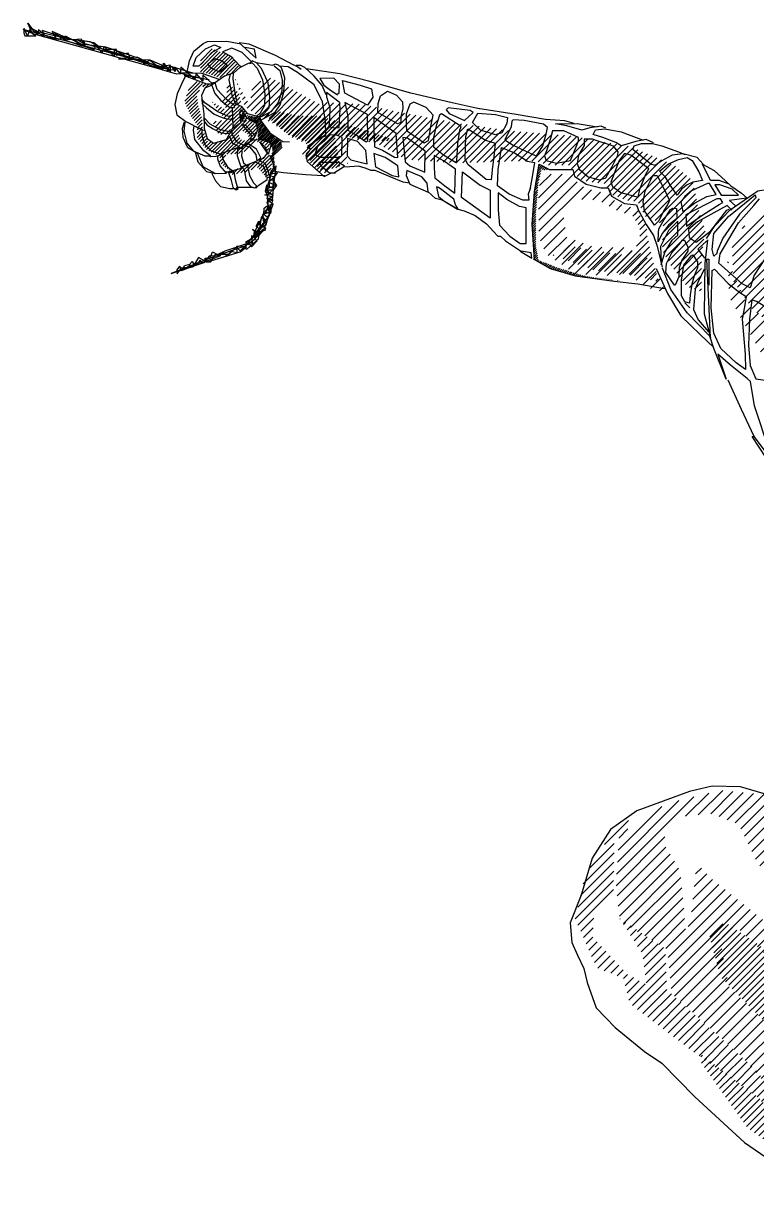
# Model space of a CAD drawing. Header units: inches. Extents: x -18 to 87, y 6 to 85.
# Drawn here: x -18.3 to 18.3, y 24.3 to 82.3 of the extents above; entities that cross this region are included whole.
import ezdxf

# ---------------------------------------------------------------- set-up
doc = ezdxf.new("R2010")
doc.units = ezdxf.units.IN
doc.header["$MEASUREMENT"] = 0

msp = doc.modelspace()

# ---------------------------------------------------------------- hatches: boundary and pattern name
h = msp.add_hatch()
h.set_pattern_fill('ANSI31', color=256, scale=1.016, style=0)
h.set_pattern_definition([(45, (-7.64072, -33.41025), (-0.08980256, 0.08980256), [])])
h.paths.add_polyline_path([(-7.863, 80.685), (-8.861, 81.056), (-9.441, 80.546), (-9.441, 79.897), (-9.093, 79.827), (-8.397, 79.595), (-8.141, 79.781), (-7.7, 79.92), (-7.491, 80.129)])
h = msp.add_hatch()
h.set_pattern_fill('ANSI31', color=256, scale=1.905, style=0)
h.set_pattern_definition([(45, (-12.91594, -18.97288), (-0.1683798, 0.1683798), [])])
h.paths.add_polyline_path([(15.098, 74.48), (14.17, 75.261), (11.971, 76.188), (8.943, 76.725), (5.963, 76.969), (3.326, 77.359), (0.492, 77.896), (-1.364, 78.287), (-3.122, 78.384), (-3.464, 78.287), (-4.05, 78.58), (-5.076, 79.165), (-5.955, 79.604), (-6.835, 79.312), (-6.981, 78.238), (-7.714, 79.556), (-7.225, 78.189), (-6.493, 77.652), (-5.858, 77.359), (-4.93, 76.676), (-4.099, 76.286), (-4.392, 75.846), (-3.269, 74.87), (-2.096, 75.358), (-2.194, 76.091), (-1.901, 76.579), (-0.631, 76.335), (0.786, 75.554), (3.277, 75.358), (6.256, 75.456), (7.282, 75.456), (7.868, 75.261), (9.041, 75.261), (9.09, 74.87), (9.627, 74.48), (10.604, 74.334), (10.701, 74.334), (10.995, 73.797), (11.971, 73.455), (12.362, 73.455), (12.704, 72.723), (13.29, 72.479), (13.632, 72.284), (13.583, 71.015), (13.925, 70.38), (14.805, 69.209), (15.537, 68.965), (15.538, 70.491), (15.673, 71.758), (15.733, 71.991), (15.391, 73.065)])
h = msp.add_hatch()
h.set_pattern_fill('ANSI31', color=256, scale=1.016, style=0)
h.set_pattern_definition([(45, (-18.68433, -29.87743), (-0.08980256, 0.08980256), [])])
h.paths.add_polyline_path([(-9.628, 78.825), (-9.337, 79.189), (-9.173, 79.098), (-8.918, 79.262), (-9.318, 79.316), (-9.664, 79.462), (-10.047, 78.989), (-10.229, 78.407), (-9.901, 77.679), (-9.446, 77.042), (-9.337, 77.024), (-9.355, 77.534), (-9.555, 78.243)])
h = msp.add_hatch()
h.set_pattern_fill('ANSI31', color=256, scale=1.27, style=0)
h.set_pattern_definition([(45, (-8.54583, -34.2566), (-0.1122532, 0.1122532), [])])
h.paths.add_polyline_path([(-7.515, 78.842), (-7.77, 79.097), (-8.118, 79.329), (-8.118, 78.703), (-8.373, 78.563), (-8.141, 78.007), (-8.884, 78.424), (-8.188, 77.497), (-8.837, 77.427), (-8.536, 76.778), (-8.141, 76.778), (-7.863, 77.126), (-7.886, 78.192), (-7.723, 78.308), (-7.399, 78.285)])
h = msp.add_hatch()
h.set_pattern_fill('ANSI31', color=256, scale=1.016, style=0)
h.set_pattern_definition([(45, (-16.20748, -31.25851), (-0.08980256, 0.08980256), [])])
h.paths.add_polyline_path([(-6.641, 76.448), (-6.213, 76.259), (-6.087, 75.895), (-5.949, 76.322), (-6.137, 76.574), (-6.754, 76.574), (-6.578, 77.165), (-6.842, 77.403), (-7.031, 77.517), (-7.446, 77.416), (-7.446, 77.881), (-7.383, 77.944), (-7.031, 77.693), (-7.421, 78.22), (-7.559, 78.258), (-7.773, 78.132), (-7.811, 77.944), (-7.786, 77.077), (-7.987, 76.825), (-8.088, 76.549), (-8.78, 76.36), (-9.094, 76.448), (-9.245, 76.838), (-9.585, 77.127), (-9.61, 76.649), (-9.157, 76.046), (-8.629, 75.769), (-8.465, 75.757), (-8.49, 75.392), (-7.924, 74.927), (-8.327, 75.455), (-8.138, 75.794), (-7.383, 75.845), (-6.842, 76.234)])
h.paths.add_polyline_path([(-7.509, 76.674), (-7.534, 76.901), (-7.408, 77.001), (-7.094, 76.813), (-7.031, 76.637), (-7.131, 76.498), (-7.358, 76.486)], flags=16)
h = msp.add_hatch()
h.set_pattern_fill('ANSI31', color=256, scale=1.27, style=0)
h.set_pattern_definition([(45, (-16.71019, -39.98469), (-0.1122532, 0.1122532), [])])
h.paths.add_polyline_path([(-2.243, 77.329), (-3.499, 77.708), (-4.589, 77.708), (-5.561, 77.945), (-6.201, 77.732), (-5.016, 76.761), (-4.068, 76.406), (-4.21, 75.624), (-3.499, 74.89), (-2.48, 75.221), (-2.741, 76.761), (-0.584, 76.453), (0.293, 76.5)])
h = msp.add_hatch()
h.set_pattern_fill('ANSI31', color=256, scale=0.508, style=0)
h.set_pattern_definition([(45, (-7.40494, -34.54521), (-0.04490128, 0.04490128), [])])
h.paths.add_polyline_path([(-5.408, 76.422), (-5.913, 76.764), (-6.32, 77.334), (-6.451, 77.627), (-7.07, 77.725), (-7.037, 77.48), (-6.646, 77.334), (-6.548, 77.057), (-6.581, 76.764), (-6.565, 76.552), (-6.239, 76.439), (-5.946, 76.357), (-5.831, 75.983), (-5.962, 75.576), (-5.815, 75.331), (-5.864, 74.859), (-5.75, 75.331), (-5.766, 75.722), (-5.538, 75.934), (-5.359, 76.129)])
h = msp.add_hatch()
h.set_pattern_fill('ANSI31', color=256, scale=1.016, style=0)
h.set_pattern_definition([(45, (-13.60513, -34.95223), (-0.08980256, 0.08980256), [])])
h.paths.add_polyline_path([(-6.005, 75.824), (-6.435, 75.537), (-7.217, 75.235), (-7.935, 74.932), (-7.855, 74.788), (-7.137, 74.916), (-6.611, 75.155), (-6.116, 74.613), (-5.861, 75.251)])
h = msp.add_hatch()
h.set_pattern_fill('ANSI31', color=256, scale=0.635, style=0)
h.set_pattern_definition([(45, (-11.48137, -29.802444), (-0.0561266, 0.0561266), [])])
h.paths.add_polyline_path([(7.403, 74.35), (7.563, 75.04), (8.024, 75.023), (7.457, 75.306), (7.208, 74.066), (7.084, 72.295), (7.208, 70.541), (7.989, 70.098), (9.212, 69.744), (11.516, 69.478), (9.726, 69.726), (8.325, 70.152), (7.403, 70.524), (7.279, 71.285), (7.279, 72.844)])
h = msp.add_hatch()
h.set_pattern_fill('ANSI31', color=256, scale=3.175, style=0)
h.set_pattern_definition([(45, (-10.31466, -29.9759), (-0.280633, 0.280633), [])])
h.paths.add_polyline_path([(9.417, 74.267), (9.165, 74.806), (8.05, 74.806), (7.691, 75.058), (7.403, 74.016), (7.439, 71.68), (7.798, 70.818), (9.237, 69.848), (10.639, 69.74), (11.898, 69.848), (12.437, 69.381), (12.941, 69.129), (13.768, 68.914), (13.372, 69.812), (12.761, 70.746), (11.718, 71.141), (10.172, 71.177), (8.805, 71.68), (8.626, 72.938), (9.489, 73.549), (10.388, 73.513), (11.502, 72.902), (12.581, 72.686), (12.402, 73.046), (11.431, 73.333), (11.071, 73.585), (11.035, 73.908), (10.388, 73.908)])
h = msp.add_hatch()
h.set_pattern_fill('ANSI31', color=256, scale=2.54, style=0)
h.set_pattern_definition([(45, (-13.60513, -34.95223), (-0.2245064, 0.2245064), [])])
h.paths.add_polyline_path([(21.036, 70.075), (20.489, 70.986), (19.833, 73.244), (19.286, 74.191), (19.067, 73.317), (18.338, 72.843), (17.573, 72.115), (17.063, 71.168), (17.135, 69.456), (18.12, 68.036), (19.505, 66.907), (20.27, 65.413), (21.182, 65.559), (21.984, 66.178), (23.223, 65.523), (23.588, 65.523), (22.931, 67.016)])
h = msp.add_hatch()
h.set_pattern_fill('ANSI31', color=256, scale=1.905, style=0)
h.set_pattern_definition([(45, (-10.71925, -30.94992), (-0.1683798, 0.1683798), [])])
h.paths.add_polyline_path([(12.835, 71.689), (12.801, 72.314), (12.401, 72.834), (11.985, 72.938), (12.471, 72.14), (12.471, 71.481), (12.193, 71.03), (11.655, 70.788), (10.267, 70.983), (8.934, 71.249), (8.135, 70.761), (10.222, 70.007), (11.91, 69.829), (13.42, 69.43), (13.148, 70.371)])
h = msp.add_hatch()
h.set_pattern_fill('ANSI31', color=256, scale=3.81, style=0)
h.set_pattern_definition([(45, (-6.4617, -33.0699), (-0.3367596, 0.3367596), [])])
h.paths.add_polyline_path([(21.634, 66.608), (20.221, 65.667), (19.476, 67.04), (17.788, 68.334), (16.846, 70.53), (16.924, 68.647), (18.848, 65.314), (20.3, 61.902), (20.104, 64.138), (20.928, 65.393), (22.341, 65.589), (23.597, 64.922)])
h = msp.add_hatch()
h.set_pattern_fill('ANSI31', color=256, scale=3.175, style=0)
h.set_pattern_definition([(45, (-13.60513, -34.95223), (-0.280633, 0.280633), [])])
h.paths.add_polyline_path([(16.463, 36.682), (17.335, 37.215), (21.842, 33.003), (26.445, 33.148), (29.498, 31.841), (30.128, 33.196), (29.547, 32.954), (29.353, 33.438), (28.674, 33.245), (26.978, 33.438), (23.732, 35.278), (22.714, 34.891), (22.472, 34.261), (21.357, 35.327), (18.159, 37.989), (15.978, 39.732), (15.3, 40.459), (15.009, 37.747), (14.767, 36.973), (14.476, 40.071), (13.604, 41.524), (14.185, 42.734), (16.075, 42.928), (17.384, 42.395), (18.401, 40.313), (20.582, 40.459), (20.34, 41.282), (22.859, 41.185), (21.551, 42.589), (19.031, 43.848), (16.463, 44.09), (13.749, 43.412), (11.423, 41.863), (11.278, 39.394), (11.472, 37.554), (13.846, 36.15), (14.04, 33.971), (17.529, 30.824), (21.696, 26.176), (25.088, 25.208), (25.137, 24.675), (24.458, 24.675), (24.119, 24.385), (25.901, 24.322), (25.961, 25.45), (23.102, 26.902), (21.357, 30.049), (16.899, 34.31)])
h = msp.add_hatch()
h.set_pattern_fill('ANSI31', color=256, scale=2.54, style=0)
h.set_pattern_definition([(45, (-3.70926, -31.8466), (-0.2245064, 0.2245064), [])])
h.paths.add_polyline_path([(11.203, 41.885), (12.789, 43.28), (11.013, 41.885), (9.744, 39.857), (9.237, 37.702), (10.315, 35.23), (11.647, 34.723), (11.964, 33.456), (15.136, 31.047), (18.371, 28.765), (20.084, 26.674), (20.528, 27.181), (18.244, 30.16), (13.804, 34.153), (13.741, 36.181), (11.457, 37.702), (12.599, 35.927), (12.789, 34.406), (11.838, 34.913), (10.125, 36.751), (10.188, 38.146), (11.14, 38.906)])
h = msp.add_hatch()
h.set_pattern_fill('ANSI31', color=256, scale=1.905, style=0)
h.set_pattern_definition([(45, (-13.84792, -34.7703), (-0.1683798, 0.1683798), [])])
h.paths.add_polyline_path([(29.69, 31.553), (29.988, 33.817), (29.801, 34.579), (29.745, 33.917), (29.701, 33.155), (29.118, 31.975), (28.39, 32.475), (26.025, 33.475), (23.796, 33.475), (21.704, 33.156), (19.066, 35.928), (16.701, 37.519), (15.928, 36.883), (16.474, 34.792), (20.099, 31.126), (22.443, 27.308), (25.255, 25.687), (25.579, 24.534), (27.094, 25.182), (28.628, 26.291), (29.279, 28.98)])
h = msp.add_hatch()
h.set_pattern_fill('ANSI31', color=256, scale=2.032, style=0)
h.set_pattern_definition([(45, (-13.60513, -34.95223), (-0.1796051, 0.1796051), [])])
h.paths.add_polyline_path([(18.522, 28.649), (15.534, 30.91), (15.448, 30.611), (17.839, 27.241), (19.803, 25.876), (20.443, 25.748), (20.785, 25.748)])

# ---------------------------------------------------------------- linework, layer by layer
for p, q in [((-11.173, 80.109), (-18.269, 82.027)), ((-18.269, 82.027), (-17.739, 81.8)), ((-18.219, 82.077), (-18.244, 81.85)), ((-18.244, 81.85), (-18.194, 81.699)), ((-18.067, 81.699), (-18.219, 82.077)), ((-17.916, 82.103), (-18.067, 81.699)), ((-17.815, 81.8), (-18.042, 82.33)), ((-18.042, 82.33), (-17.84, 82.077)), ((-17.562, 81.775), (-17.916, 82.103)), ((-17.84, 82.077), (-17.613, 81.951)), ((-17.638, 81.699), (-17.815, 81.8)), ((-17.739, 81.8), (-11.299, 80.008)), ((-17.209, 81.648), (-17.689, 81.951)), ((-17.689, 81.951), (-16.502, 81.674)), ((-17.512, 82.027), (-17.562, 81.775)), ((-17.234, 81.775), (-17.512, 82.027)), ((-15.946, 81.522), (-17.335, 81.976)), ((-17.335, 81.976), (-17.234, 81.775)), ((-15.921, 81.522), (-16.83, 81.926)), ((-16.83, 81.926), (-16.628, 81.548)), ((-16.628, 81.548), (-16.704, 81.825)), ((-16.704, 81.825), (-16.3, 81.598)), ((-18.194, 81.699), (-17.638, 81.699)), ((-16.527, 81.522), (-17.209, 81.648)), ((-16.3, 81.598), (-16.527, 81.522)), ((-16.502, 81.674), (-16.249, 81.548)), ((-16.249, 81.497), (-16.173, 81.699)), ((-16.249, 81.548), (-15.946, 81.522)), ((-15.34, 81.194), (-16.249, 81.497)), ((-16.173, 81.699), (-15.315, 81.245)), ((-14.936, 81.396), (-15.921, 81.522)), ((-15.795, 81.522), (-15.391, 81.548)), ((-15.315, 81.245), (-15.795, 81.522)), ((-14.153, 81.144), (-15.643, 81.32)), ((-15.643, 81.32), (-14.734, 81.018)), ((-15.29, 81.346), (-15.517, 81.472)), ((-15.517, 81.472), (-15.189, 81.295)), ((-15.391, 81.548), (-15.29, 81.346)), ((-15.113, 81.295), (-15.34, 81.194)), ((-15.189, 81.295), (-15.264, 81.472)), ((-15.264, 81.472), (-14.759, 81.371)), ((-11.022, 80.034), (-15.113, 81.295)), ((-14.38, 81.093), (-14.936, 81.396)), ((-14.759, 81.371), (-14.38, 81.093)), ((-14.734, 81.018), (-14.658, 81.245)), ((-14.658, 81.245), (-14.33, 80.841)), ((-9.762, 80.934), (-9.302, 81.321)), ((-9.302, 81.321), (-9.084, 81.418)), ((-9.18, 81.047), (-8.742, 81.251)), ((-9.084, 81.418), (-8.116, 81.442)), ((-8.742, 81.251), (-8.421, 81.12)), ((-8.116, 81.442), (-7.51, 81.321)), ((-7.002, 81.286), (-7.511, 81.359)), ((-7.511, 81.359), (-6.663, 80.585)), ((-5.695, 80.73), (-7.002, 81.286)), ((-14.33, 80.841), (-14.229, 81.169)), ((-13.623, 81.018), (-14.279, 81.018)), ((-14.279, 81.018), (-12.082, 80.311)), ((-14.229, 81.169), (-13.724, 80.664)), ((-12.436, 80.564), (-14.153, 81.144)), ((-13.724, 80.664), (-13.724, 81.018)), ((-13.724, 81.018), (-12.916, 80.538)), ((-13.623, 80.715), (-13.623, 81.018)), ((-13.042, 80.841), (-13.623, 80.715)), ((-12.587, 80.639), (-13.522, 80.564)), ((-12.916, 80.538), (-13.042, 80.841)), ((-11.299, 80.008), (-12.587, 80.639)), ((-9.98, 80.45), (-9.762, 80.934)), ((-9.647, 80.625), (-9.18, 81.047)), ((-8.888, 80.858), (-9.355, 80.333)), ((-8.421, 81.12), (-8.888, 80.858)), ((-6.736, 81.044), (-7.22, 81.117)), ((-6.663, 80.585), (-6.736, 81.044)), ((-4.775, 80.246), (-5.695, 80.73)), ((-13.522, 80.564), (-11.956, 80.513)), ((-12.209, 80.286), (-12.436, 80.564)), ((-11.981, 80.488), (-12.209, 80.286)), ((-12.082, 80.311), (-11.83, 80.185)), ((-11.552, 80.16), (-11.981, 80.488)), ((-11.956, 80.513), (-11.148, 80.16)), ((-11.83, 80.185), (-11.022, 80.034)), ((-10.932, 80.238), (-11.621, 80.135)), ((-11.148, 80.16), (-11.552, 80.16)), ((-11.311, 79.997), (-11.276, 80.341)), ((-11.276, 80.341), (-10.932, 79.928)), ((-11.104, 79.962), (-10.932, 80.238)), ((-10.932, 79.928), (-10.932, 80.203)), ((-10.932, 80.203), (-10.69, 80.031)), ((-10.69, 79.928), (-10.863, 80.169)), ((-10.863, 80.169), (-9.828, 79.859)), ((-10.449, 79.824), (-10.69, 80.135)), ((-10.69, 80.135), (-10.69, 79.928)), ((-10.415, 80.135), (-10.449, 79.824)), ((-9.725, 79.549), (-10.415, 80.135)), ((-10.076, 79.967), (-9.98, 80.45)), ((-9.807, 80.187), (-9.647, 80.625)), ((-9.515, 80.187), (-9.807, 80.187)), ((-9.355, 80.333), (-9.515, 80.187)), ((-6.855, 80.453), (-6.994, 80.332)), ((-6.994, 80.332), (-6.855, 80.349)), ((-6.647, 80.349), (-6.855, 80.453)), ((-6.855, 80.349), (-6.612, 80.089)), ((-6.387, 80.072), (-6.647, 80.349)), ((-6.612, 80.089), (-6.352, 79.517)), ((-6.057, 79.36), (-6.387, 80.072)), ((-5.83, 80.249), (-5.836, 80.225)), ((-5.698, 80.291), (-5.83, 80.249)), ((-5.762, 80.21), (-5.484, 79.968)), ((-5.554, 80.249), (-5.698, 80.291)), ((-5.397, 80.106), (-5.554, 80.249)), ((-5.224, 79.603), (-5.397, 80.106)), ((-4.782, 80.252), (-4.576, 80.16)), ((-4.426, 80.228), (-4.669, 80.228)), ((-4.576, 80.16), (-4.422, 80.038)), ((-4.226, 80.118), (-4.426, 80.228)), ((-3.762, 79.698), (-4.226, 80.118)), ((-2.487, 79.816), (-4.166, 80.059)), ((-10.621, 79.79), (-11.311, 79.997)), ((-10.69, 80.031), (-11.104, 79.962)), ((-9.828, 79.859), (-10.621, 79.79)), ((-9.346, 79.824), (-10.518, 79.859)), ((-10.518, 79.859), (-9.001, 79.514)), ((-10.171, 79.734), (-10.375, 79.288)), ((-9.001, 79.514), (-10.242, 79.721)), ((-10.242, 79.721), (-9.139, 79.308)), ((-9.656, 79.824), (-9.725, 79.549)), ((-9.311, 79.446), (-9.656, 79.824)), ((-8.449, 79.514), (-9.346, 79.824)), ((-8.829, 79.308), (-9.311, 79.756)), ((-9.311, 79.756), (-9.311, 79.446)), ((-7.957, 79.797), (-8.018, 79.508)), ((-8.018, 79.508), (-7.881, 78.748)), ((-7.805, 79.553), (-7.79, 79.857)), ((-7.714, 78.869), (-7.805, 79.553)), ((-6.352, 79.517), (-6.23, 78.788)), ((-5.484, 79.968), (-5.362, 79.499)), ((-5.362, 79.499), (-5.38, 78.944)), ((-5.276, 78.892), (-5.224, 79.603)), ((-3.363, 79.233), (-3.762, 79.698)), ((-2.791, 79.6), (-3.488, 79.578)), ((-3.488, 79.578), (-3.285, 79.241)), ((-2.498, 79.286), (-2.791, 79.6)), ((-1.002, 79.427), (-2.487, 79.816)), ((-2.245, 78.846), (-2.359, 79.481)), ((-2.359, 79.481), (-1.482, 79.241)), ((-10.375, 79.288), (-10.598, 78.805)), ((-9.139, 79.308), (-8.829, 79.308)), ((-8.84, 79.356), (-8.87, 79.234)), ((-8.87, 79.234), (-8.718, 78.824)), ((-8.703, 79.356), (-8.84, 79.356)), ((-8.596, 79.021), (-8.703, 79.356)), ((-8.14, 78.535), (-8.596, 79.021)), ((-5.987, 78.649), (-6.057, 79.36)), ((-5.38, 78.944), (-5.571, 78.372)), ((-5.467, 78.268), (-5.276, 78.892)), ((-3.164, 78.769), (-3.363, 79.233)), ((-3.285, 79.241), (-3.015, 79.039)), ((-3.015, 79.039), (-2.611, 78.769)), ((-2.521, 78.837), (-2.498, 79.286)), ((-1.482, 79.241), (-0.903, 79.058)), ((1.042, 78.843), (-1.002, 79.427)), ((-0.903, 79.058), (-0.847, 78.648)), ((-0.457, 78.715), (-0.12, 78.94)), ((-0.12, 78.94), (0.329, 78.747)), ((-10.598, 78.805), (-10.71, 78.285)), ((-9.223, 78.37), (-9.37, 78.538)), ((-9.37, 78.538), (-9.349, 78.307)), ((-8.572, 77.909), (-9.223, 78.37)), ((-8.718, 78.824), (-8.429, 78.474)), ((-8.429, 78.474), (-7.973, 78.125)), ((-7.729, 78.216), (-8.14, 78.535)), ((-7.881, 78.748), (-7.668, 78.277)), ((-7.592, 78.277), (-7.714, 78.869)), ((-6.23, 78.788), (-6.248, 78.233)), ((-6.005, 78.112), (-5.987, 78.649)), ((-5.571, 78.372), (-5.935, 77.921)), ((-2.525, 78.399), (-3.157, 78.886)), ((-3.157, 78.886), (-3.146, 78.665)), ((-3.146, 78.665), (-2.98, 78.125)), ((-2.633, 78.792), (-2.521, 78.837)), ((-2.611, 78.769), (-2.633, 78.792)), ((-2.486, 78.371), (-2.525, 78.399)), ((-2.468, 78.037), (-2.486, 78.371)), ((-1.115, 78.253), (-2.245, 78.846)), ((-1.115, 77.787), (-2.245, 78.38)), ((-2.245, 78.38), (-2.09, 77.674)), ((-0.847, 78.648), (-1.115, 78.253)), ((-0.601, 77.882), (-0.585, 78.331)), ((-0.585, 78.331), (-0.457, 78.715)), ((0.329, 78.747), (0.634, 78.411)), ((0.634, 78.411), (0.65, 78.074)), ((1.195, 78.395), (1.003, 78.299)), ((3.11, 78.357), (1.042, 78.843)), ((1.821, 78.122), (1.195, 78.395)), ((4.448, 78.065), (3.11, 78.357)), ((-10.71, 78.285), (-10.617, 77.764)), ((-10.617, 77.764), (-10.171, 77.43)), ((-9.349, 78.307), (-9.139, 78.118)), ((-9.139, 78.118), (-8.761, 77.804)), ((-8.761, 77.804), (-8.362, 77.636)), ((-8.047, 77.678), (-8.572, 77.909)), ((-7.838, 77.741), (-8.047, 77.678)), ((-7.973, 78.125), (-7.82, 78.125)), ((-7.668, 78.277), (-7.592, 78.277)), ((-7.468, 77.891), (-7.375, 78.03)), ((-7.422, 77.381), (-7.468, 77.891)), ((-7.274, 77.546), (-7.453, 77.806)), ((-7.322, 77.871), (-7.404, 77.692)), ((-7.371, 77.464), (-7.29, 77.741)), ((-7.29, 77.741), (-7.355, 77.464)), ((-7.094, 77.578), (-7.322, 77.953)), ((-7.322, 77.953), (-7.322, 77.676)), ((-7.322, 77.676), (-7.322, 77.871)), ((-7.127, 77.611), (-7.274, 77.757)), ((-7.274, 77.757), (-7.274, 77.546)), ((-6.473, 77.817), (-6.63, 77.713)), ((-6.248, 78.233), (-6.473, 77.817)), ((-6.404, 77.661), (-6.005, 78.112)), ((-5.935, 77.921), (-6.404, 77.661)), ((-6.126, 77.661), (-5.71, 77.904)), ((-5.71, 77.904), (-5.467, 78.268)), ((-2.98, 78.125), (-2.997, 77.578)), ((-2.521, 77.138), (-2.468, 78.037)), ((-1.087, 76.488), (-1.115, 77.787)), ((0.393, 77.321), (-0.601, 77.882)), ((0.65, 78.074), (0.554, 77.658)), ((1.003, 78.299), (0.81, 77.802)), ((0.81, 77.802), (0.81, 77.273)), ((2.158, 77.754), (1.821, 78.122)), ((2.061, 77.273), (2.158, 77.754)), ((2.478, 77.746), (2.31, 77.209)), ((2.579, 77.813), (2.478, 77.746)), ((3.553, 77.175), (2.579, 77.813)), ((2.904, 78.112), (2.805, 78.012)), ((2.805, 78.012), (2.954, 77.829)), ((4.003, 77.979), (2.904, 78.112)), ((2.954, 77.829), (3.72, 77.48)), ((3.72, 77.48), (4.153, 77.879)), ((4.153, 77.879), (4.003, 77.979)), ((4.119, 77.38), (4.385, 77.846)), ((4.385, 77.846), (5.267, 77.779)), ((6.299, 77.78), (4.391, 78.074)), ((5.267, 77.779), (5.867, 77.63)), ((7.767, 77.536), (6.299, 77.78)), ((-10.211, 77.402), (-10.263, 76.948)), ((-10.171, 77.43), (-9.388, 77.037)), ((-9.782, 77), (-9.743, 77.208)), ((-9.743, 77.208), (-9.367, 77.052)), ((-8.958, 77.303), (-9.253, 77.613)), ((-9.253, 77.613), (-9.253, 77.451)), ((-9.253, 77.451), (-9.12, 77.259)), ((-9.12, 77.259), (-8.811, 77.068)), ((-8.442, 77.024), (-8.958, 77.303)), ((-8.362, 77.636), (-8.089, 77.552)), ((-8.089, 77.552), (-7.9, 77.573)), ((-7.9, 77.573), (-7.859, 77.594)), ((-7.816, 77.103), (-7.422, 77.381)), ((-7.404, 77.692), (-7.371, 77.464)), ((-6.899, 76.748), (-7.371, 77.301)), ((-7.371, 77.301), (-7.208, 77.269)), ((-7.355, 77.464), (-7.208, 77.464)), ((-7.208, 77.464), (-7.127, 77.611)), ((-7.208, 77.269), (-6.703, 76.715)), ((-6.671, 77.383), (-7.094, 77.578)), ((-6.573, 77.057), (-6.671, 77.383)), ((-6.63, 77.713), (-6.473, 77.643)), ((-6.473, 77.643), (-6.387, 77.713)), ((-6.387, 77.713), (-6.473, 77.626)), ((-6.473, 77.626), (-6.421, 77.505)), ((-6.421, 77.505), (-6.126, 77.661)), ((-2.997, 77.578), (-3.032, 77.191)), ((-3.032, 77.191), (-2.768, 77.12)), ((-2.09, 77.674), (-2.09, 76.997)), ((0.325, 76.832), (-0.793, 77.634)), ((-0.793, 77.634), (-0.793, 77.033)), ((0.554, 77.385), (0.393, 77.321)), ((0.554, 77.658), (0.554, 77.385)), ((0.81, 77.273), (0.842, 76.985)), ((1.933, 76.488), (2.061, 77.273)), ((2.31, 77.209), (2.176, 76.639)), ((3.486, 77.008), (3.553, 77.175)), ((4.519, 76.998), (4.119, 77.38)), ((5.833, 77.331), (5.584, 76.865)), ((5.867, 77.63), (5.833, 77.331)), ((8.721, 77.463), (7.767, 77.536)), ((8.256, 77.316), (9.333, 77.34)), ((8.819, 77.218), (8.256, 77.316)), ((9.186, 77.34), (8.721, 77.463)), ((9.577, 76.998), (8.819, 77.218)), ((9.333, 77.34), (10.336, 77.169)), ((10.531, 77.194), (9.969, 77.12)), ((10.776, 77.096), (10.531, 77.194)), ((-10.263, 76.948), (-10.12, 76.351)), ((-9.717, 76.533), (-9.782, 77)), ((-9.388, 77.037), (-9.224, 76.99)), ((-9.367, 77.052), (-9.367, 76.753)), ((-9.367, 76.753), (-9.237, 76.299)), ((-8.811, 77.068), (-8.442, 76.891)), ((-7.926, 76.906), (-8.442, 77.024)), ((-8.442, 76.891), (-8.162, 76.832)), ((-8.162, 76.832), (-8.015, 76.847)), ((-7.828, 76.341), (-7.991, 76.699)), ((-7.86, 76.797), (-7.86, 77.008)), ((-7.632, 76.422), (-7.86, 76.797)), ((-6.931, 76.471), (-6.899, 76.748)), ((-6.703, 76.715), (-6.899, 76.487)), ((-6.899, 76.487), (-6.687, 76.715)), ((-6.687, 76.715), (-6.573, 77.057)), ((-3.331, 76.681), (-4.103, 76.191)), ((-2.98, 76.751), (-3.261, 76.471)), ((-2.682, 76.769), (-2.98, 76.751)), ((-2.768, 77.12), (-2.521, 77.138)), ((-2.366, 76.629), (-2.682, 76.769)), ((-2.383, 75.717), (-2.366, 76.629)), ((-2.104, 76.587), (-2.132, 75.726)), ((-1.61, 76.432), (-2.104, 76.587)), ((-2.09, 76.997), (-1.624, 76.742)), ((-1.624, 76.742), (-1.172, 76.418)), ((-0.793, 77.033), (-0.765, 76.174)), ((0.41, 75.63), (0.325, 76.832)), ((0.891, 76.6), (0.65, 76.632)), ((0.65, 76.632), (0.762, 75.414)), ((0.842, 76.985), (1.709, 76.376)), ((1.757, 75.959), (0.891, 76.6)), ((2.176, 76.639), (2.176, 76.169)), ((3.385, 76.337), (3.486, 77.008)), ((5.267, 76.765), (4.519, 76.998)), ((5.584, 76.865), (5.267, 76.765)), ((9.969, 77.12), (9.577, 76.998)), ((10.14, 76.778), (10.262, 77.023)), ((10.629, 76.632), (10.14, 76.778)), ((10.262, 77.023), (10.727, 77.072)), ((11.265, 76.387), (10.629, 76.632)), ((10.727, 77.072), (11.534, 76.925)), ((11.534, 76.925), (12.635, 76.509)), ((-10.12, 76.351), (-9.808, 75.975)), ((-9.276, 75.975), (-9.717, 76.533)), ((-9.237, 76.299), (-8.925, 75.988)), ((-8.365, 75.852), (-7.648, 76.113)), ((-7.453, 76.129), (-7.828, 76.341)), ((-7.648, 76.113), (-7.339, 76.129)), ((-7.274, 76.243), (-7.632, 76.422)), ((-7.591, 75.696), (-7.568, 76.104)), ((-7.568, 76.104), (-7.363, 76.104)), ((-7.363, 76.104), (-7.386, 75.719)), ((-7.339, 76.129), (-7.274, 76.243)), ((-7.295, 76.218), (-6.818, 76.513)), ((-6.954, 76.15), (-7.295, 76.218)), ((-7.29, 76.243), (-6.931, 76.471)), ((-6.636, 76.059), (-7.113, 76.354)), ((-6.659, 75.787), (-6.954, 76.15)), ((-6.818, 76.513), (-6.409, 76.536)), ((-6.432, 75.628), (-6.636, 76.059)), ((-6.204, 76.173), (-6.5, 76.422)), ((-6.5, 76.422), (-6.114, 75.855)), ((-6.409, 76.536), (-6.091, 76.559)), ((-6.068, 75.787), (-6.204, 76.173)), ((-6.091, 76.559), (-5.909, 76.309)), ((-5.909, 76.309), (-6.068, 75.787)), ((-3.945, 76.068), (-4.19, 75.735)), ((-4.103, 76.191), (-3.945, 76.068)), ((-3.611, 76.191), (-3.734, 75.787)), ((-3.261, 76.471), (-3.611, 76.191)), ((-1.186, 75.98), (-1.61, 76.432)), ((-1.172, 76.418), (-1.087, 76.488)), ((-0.765, 76.174), (-0.363, 76.002)), ((-0.363, 76.002), (0.239, 75.658)), ((1.709, 76.376), (1.933, 76.488)), ((2.176, 76.169), (2.68, 75.766)), ((3.351, 75.464), (3.385, 76.337)), ((5.499, 75.663), (5.568, 76.142)), ((5.568, 76.142), (6.219, 75.868)), ((11.534, 76.216), (11.265, 76.387)), ((12.268, 76.436), (11.534, 76.216)), ((12.782, 76.534), (12.268, 76.436)), ((13.149, 76.363), (12.782, 76.534)), ((-9.808, 75.975), (-9.224, 75.715)), ((-8.938, 75.715), (-9.276, 75.975)), ((-9.224, 75.715), (-8.938, 75.715)), ((-8.912, 75.664), (-8.951, 75.715)), ((-8.925, 75.988), (-8.393, 75.793)), ((-8.665, 75.689), (-8.912, 75.664)), ((-8.393, 75.793), (-8.665, 75.689)), ((-8.568, 75.719), (-8.363, 75.809)), ((-8.568, 75.56), (-8.568, 75.719)), ((-8.454, 75.219), (-8.568, 75.56)), ((-8.363, 75.809), (-8.318, 75.537)), ((-8.318, 75.537), (-8.09, 75.174)), ((-7.454, 75.31), (-7.591, 75.696)), ((-7.386, 75.719), (-7.295, 75.378)), ((-7.068, 75.287), (-6.613, 75.469)), ((-6.704, 75.423), (-6.318, 75.219)), ((-6.613, 75.469), (-6.659, 75.787)), ((-6.613, 75.491), (-6.432, 75.628)), ((-6.318, 75.582), (-6.613, 75.491)), ((-6.523, 75.491), (-6.227, 75.355)), ((-6.114, 75.855), (-6.318, 75.582)), ((-5.75, 75.151), (-5.954, 75.741)), ((-4.19, 75.735), (-4.12, 75.437)), ((-4.12, 75.437), (-3.278, 74.683)), ((-3.734, 75.787), (-3.471, 75.647)), ((-3.471, 75.647), (-2.612, 75.647)), ((-2.612, 75.647), (-2.383, 75.717)), ((-2.132, 75.726), (-1.949, 75.514)), ((-1.949, 75.514), (-1.468, 75.401)), ((-1.129, 75.317), (-1.186, 75.98)), ((-0.232, 75.639), (-0.793, 75.831)), ((-0.793, 75.831), (-0.713, 75.174)), ((0.409, 75.222), (-0.232, 75.639)), ((0.239, 75.658), (0.41, 75.63)), ((0.762, 75.414), (1.003, 75.222)), ((1.741, 74.902), (1.757, 75.959)), ((2.68, 75.464), (2.21, 75.733)), ((2.21, 75.733), (2.21, 75.129)), ((2.68, 75.766), (3.284, 75.397)), ((3.284, 75.062), (2.68, 75.464)), ((3.284, 75.397), (3.351, 75.464)), ((5.396, 75.046), (5.499, 75.663)), ((6.219, 75.868), (6.871, 75.457)), ((6.871, 75.457), (7.214, 75.389)), ((11.44, 75.495), (11.012, 74.405)), ((11.696, 75.837), (11.44, 75.495)), ((12.017, 75.751), (11.696, 75.837)), ((12.916, 75.067), (12.017, 75.751)), ((-8.863, 74.833), (-8.681, 74.47)), ((-8.727, 74.833), (-8.136, 74.856)), ((-8.136, 74.856), (-8.454, 75.219)), ((-8.181, 74.901), (-7.818, 74.992)), ((-8, 74.901), (-8.181, 74.901)), ((-8.09, 75.174), (-7.795, 74.947)), ((-8.022, 74.878), (-7.772, 74.924)), ((-7.886, 74.493), (-8.022, 74.878)), ((-7.795, 74.947), (-8, 74.901)), ((-7.818, 74.992), (-7.386, 75.106)), ((-7.772, 74.924), (-7.704, 74.538)), ((-7.386, 75.106), (-7.454, 75.31)), ((-7.409, 75.174), (-7.068, 75.287)), ((-7.113, 75.219), (-7.409, 75.174)), ((-7.295, 75.378), (-7.113, 75.219)), ((-7.227, 74.947), (-7.295, 75.083)), ((-7.136, 74.47), (-7.227, 74.947)), ((-7.091, 75.242), (-7, 74.742)), ((-6.318, 75.219), (-6.182, 74.924)), ((-6.227, 75.355), (-6.091, 75.037)), ((-6.182, 74.924), (-6.182, 74.651)), ((-5.882, 74.937), (-6.133, 74.123)), ((-6.091, 75.037), (-6, 74.72)), ((-5.954, 74.651), (-5.909, 74.969)), ((-5.909, 74.969), (-5.75, 75.151)), ((-5.656, 75.22), (-5.9, 74.824)), ((-5.9, 74.824), (-5.595, 74.885)), ((-5.851, 74.974), (-5.297, 74.882)), ((-5.595, 74.885), (-5.809, 74.611)), ((-5.778, 74.276), (-5.656, 75.22)), ((-5.297, 74.882), (-4.189, 74.789)), ((-3.401, 75.191), (-3.524, 75.402)), ((-3.524, 75.402), (-2.559, 75.402)), ((-2.997, 74.858), (-3.401, 75.191)), ((-3.278, 74.683), (-2.945, 74.858)), ((-2.699, 74.876), (-2.997, 74.858)), ((-2.945, 74.858), (-2.699, 74.876)), ((-2.301, 75.158), (-2.75, 74.87)), ((-2.559, 75.402), (-2.278, 75.244)), ((-2.278, 75.244), (-2.313, 75.174)), ((-1.996, 75.174), (-2.301, 75.158)), ((-1.563, 75.206), (-1.996, 75.174)), ((-1.226, 75.11), (-1.563, 75.206)), ((-1.468, 75.401), (-1.129, 75.317)), ((-0.922, 74.982), (-1.226, 75.11)), ((-0.729, 74.982), (-0.922, 74.982)), ((0.025, 74.677), (-0.729, 74.982)), ((-0.713, 75.174), (0.121, 74.741)), ((0.458, 74.677), (0.409, 75.222)), ((0.849, 74.994), (0.815, 74.734)), ((1.596, 74.666), (0.849, 74.994)), ((1.003, 75.222), (1.741, 74.902)), ((2.21, 75.129), (2.243, 74.626)), ((3.251, 73.854), (3.284, 75.062)), ((3.284, 75.062), (3.284, 75.062)), ((5.362, 74.224), (5.396, 75.046)), ((7.214, 75.389), (7.077, 74.566)), ((7.213, 73.918), (7.455, 75.311)), ((7.455, 75.311), (7.97, 75.039)), ((7.97, 75.039), (8.758, 75.039)), ((8.758, 75.039), (9.122, 75.039)), ((9.122, 75.039), (9.213, 74.706)), ((12.766, 74.811), (12.916, 75.067)), ((-8.681, 74.47), (-8.431, 74.197)), ((-7.795, 74.084), (-7.886, 74.493)), ((-7.704, 74.538), (-7.568, 74.061)), ((-6.932, 74.175), (-7.136, 74.47)), ((-7, 74.742), (-6.795, 74.379)), ((-6.795, 74.379), (-6.636, 74.22)), ((-6.659, 74.129), (-6.523, 74.265)), ((-6.523, 74.265), (-6.114, 74.538)), ((-6.144, 74.261), (-6.205, 73.956)), ((-5.794, 74.093), (-6.144, 74.261)), ((-6.114, 74.538), (-6.091, 74.651)), ((-6.091, 74.651), (-5.954, 74.651)), ((-6.038, 74.383), (-5.763, 74.672)), ((-5.656, 74.246), (-6.038, 74.383)), ((-5.961, 74.703), (-6.022, 74.108)), ((-5.763, 74.672), (-5.961, 74.703)), ((-5.794, 74.489), (-5.916, 74.504)), ((-5.87, 73.332), (-5.778, 74.276)), ((-5.809, 74.611), (-5.824, 74.048)), ((-5.626, 74.246), (-5.794, 74.489)), ((-4.189, 74.789), (-3.335, 74.743)), ((-3.335, 74.743), (-3.242, 74.743)), ((0.666, 74.405), (0.025, 74.677)), ((0.121, 74.741), (0.458, 74.677)), ((0.987, 74.357), (0.666, 74.405)), ((0.815, 74.734), (1.008, 74.304)), ((1.008, 74.304), (1.913, 73.908)), ((1.868, 74.361), (1.596, 74.666)), ((1.914, 73.921), (1.868, 74.361)), ((2.243, 74.626), (2.747, 74.223)), ((7.077, 74.566), (6.974, 74.052)), ((9.213, 74.706), (9.789, 74.312)), ((9.789, 74.312), (10.516, 74.13)), ((11.012, 74.405), (11.098, 74.191)), ((12.467, 74.063), (12.766, 74.811)), ((15.839, 74.343), (15.039, 73.974)), ((15.931, 74.343), (15.839, 74.343)), ((16.27, 73.789), (15.931, 74.343)), ((16.209, 74.281), (16.516, 73.758)), ((16.455, 74.281), (16.209, 74.281)), ((17.071, 74.066), (16.455, 74.281)), ((-8.431, 74.197), (-7.977, 74.084)), ((-7.977, 74.084), (-7.795, 74.084)), ((-7.659, 74.016), (-7.795, 74.107)), ((-7.795, 74.107), (-7.681, 74.061)), ((-7.681, 74.061), (-7.591, 74.152)), ((-7.568, 74.061), (-7.659, 74.016)), ((-7.591, 74.152), (-6.954, 74.152)), ((-6.954, 74.152), (-6.659, 74.129)), ((-6.704, 74.107), (-6.932, 74.175)), ((-6.636, 74.22), (-6.704, 74.107)), ((-6.236, 73.773), (-5.809, 73.85)), ((-5.824, 73.652), (-6.236, 73.773)), ((-6.205, 73.956), (-6.144, 73.819)), ((-6.022, 74.108), (-6.175, 74.032)), ((-6.175, 74.032), (-5.809, 73.743)), ((-6.144, 73.819), (-5.992, 74.032)), ((-6.133, 74.123), (-6.133, 73.809)), ((-6.133, 73.809), (-6.008, 72.744)), ((-5.809, 73.743), (-6.129, 73.408)), ((-6.099, 74.108), (-5.656, 74.246)), ((-6.022, 73.834), (-6.099, 74.108)), ((-5.824, 74.048), (-6.022, 73.834)), ((-5.992, 74.032), (-5.794, 74.017)), ((-5.809, 73.85), (-5.794, 74.093)), ((-5.794, 74.017), (-5.626, 74.246)), ((2.274, 73.586), (1.914, 73.921)), ((2.426, 74.142), (2.323, 74.183)), ((2.323, 74.183), (2.436, 73.69)), ((2.601, 74.029), (2.426, 74.142)), ((2.432, 73.695), (2.689, 73.474)), ((3.198, 73.556), (2.601, 74.029)), ((2.747, 74.223), (3.251, 73.854)), ((5.945, 73.812), (5.362, 74.224)), ((5.842, 73.538), (5.396, 73.881)), ((5.396, 73.881), (5.396, 73.024)), ((6.631, 73.504), (5.945, 73.812)), ((7.008, 74.121), (6.905, 73.812)), ((6.905, 73.812), (6.939, 73.504)), ((7.091, 72.313), (7.213, 73.918)), ((10.516, 74.13), (10.88, 74.13)), ((10.88, 74.13), (11.061, 73.706)), ((11.061, 73.706), (11.698, 73.343)), ((11.098, 74.191), (11.525, 73.892)), ((11.525, 73.892), (12.381, 73.657)), ((12.381, 73.657), (12.467, 74.063)), ((14.7, 73.697), (14.515, 73.42)), ((15.039, 73.974), (14.7, 73.697)), ((15.193, 73.359), (15.808, 73.697)), ((15.808, 73.697), (16.27, 73.789)), ((16.516, 73.758), (17.379, 73.758)), ((16.892, 72.694), (18.221, 73.768)), ((17.379, 73.758), (17.071, 74.066)), ((18.221, 73.768), (18.25, 73.626)), ((-6.388, 72.646), (-5.87, 73.332)), ((-6.297, 71.991), (-5.809, 73.316)), ((-6.281, 72.799), (-6.266, 73.103)), ((-6.266, 73.103), (-6.114, 73.225)), ((-6.099, 73.118), (-6.236, 72.936)), ((-6.129, 73.591), (-5.824, 73.652)), ((-5.809, 73.514), (-6.129, 73.591)), ((-6.129, 73.408), (-5.977, 72.997)), ((-6.114, 73.225), (-6.099, 73.118)), ((-6.068, 73.469), (-5.809, 73.514)), ((-5.809, 73.316), (-6.068, 73.469)), ((-5.977, 72.997), (-5.961, 73.301)), ((-5.961, 73.301), (-5.931, 72.92)), ((2.617, 73.514), (2.274, 73.586)), ((3.376, 73.059), (2.617, 73.514)), ((2.689, 73.474), (3.376, 73.059)), ((3.301, 73.227), (3.198, 73.556)), ((3.292, 73.234), (3.385, 73.054)), ((6.459, 73.196), (5.842, 73.538)), ((6.802, 73.127), (6.459, 73.196)), ((6.939, 73.504), (6.631, 73.504)), ((6.802, 71.345), (6.802, 73.127)), ((11.698, 73.343), (12.304, 73.282)), ((12.304, 73.282), (12.425, 72.919)), ((14.515, 73.42), (14.608, 72.928)), ((14.608, 72.928), (15.193, 73.359)), ((16.826, 73.243), (15.336, 72.43)), ((17.044, 73.005), (16.826, 73.243)), ((17.385, 72.384), (18.152, 73.251)), ((18.25, 73.626), (17.429, 72.807)), ((18.152, 73.251), (18.435, 73.576)), ((-6.008, 72.744), (-7.2, 71.24)), ((-6.327, 72.722), (-6.785, 71.824)), ((-6.541, 71.58), (-6.388, 72.646)), ((-6.083, 72.875), (-6.342, 72.799)), ((-6.342, 72.799), (-6.312, 72.463)), ((-6.19, 72.448), (-6.327, 72.722)), ((-6.312, 72.463), (-6.099, 72.616)), ((-6.114, 72.661), (-6.281, 72.799)), ((-6.236, 72.936), (-6.083, 72.875)), ((-6.099, 72.616), (-6.175, 72.265)), ((-5.931, 72.92), (-6.114, 72.661)), ((3.385, 73.054), (3.716, 72.982)), ((3.716, 72.982), (4.261, 72.742)), ((4.261, 72.742), (4.82, 72.33)), ((5.396, 73.024), (5.465, 72.271)), ((16.011, 71.973), (16.806, 73.005)), ((16.156, 71.846), (16.892, 72.694)), ((17.429, 72.807), (16.609, 71.62)), ((16.806, 73.005), (16.925, 73.065)), ((-6.571, 71.9), (-6.846, 72.052)), ((-6.846, 72.052), (-6.51, 71.717)), ((-6.8, 71.656), (-6.434, 72.083)), ((-6.312, 72.067), (-6.8, 71.519)), ((-6.754, 71.656), (-6.312, 72.067)), ((-6.663, 72.22), (-6.525, 72.463)), ((-6.51, 72.083), (-6.663, 72.22)), ((-6.22, 71.991), (-6.571, 71.9)), ((-6.541, 71.732), (-6.297, 71.991)), ((-6.525, 72.463), (-6.51, 72.311)), ((-6.51, 72.311), (-6.19, 72.128)), ((-6.175, 72.265), (-6.51, 72.083)), ((-6.434, 72.083), (-6.19, 72.448)), ((-6.19, 72.128), (-6.22, 71.991)), ((4.82, 72.33), (5.173, 71.948)), ((5.173, 71.948), (5.379, 71.713)), ((5.465, 72.271), (5.979, 71.722)), ((7.213, 70.527), (7.091, 72.313)), ((15.336, 72.43), (14.899, 72.052)), ((14.899, 72.052), (14.919, 71.656)), ((15.276, 71.417), (16.011, 71.973)), ((16.477, 70.831), (17.385, 72.384)), ((-8.203, 70.989), (-7.074, 71.365)), ((-7.074, 71.365), (-7.451, 70.989)), ((-7.181, 71.428), (-6.8, 71.656)), ((-7.059, 71.275), (-7.181, 71.428)), ((-7.12, 71.062), (-6.541, 71.58)), ((-6.861, 71.352), (-7.089, 71.458)), ((-7.089, 71.458), (-6.891, 71.184)), ((-6.8, 71.519), (-7.059, 71.275)), ((-6.51, 71.717), (-6.891, 71.732)), ((-6.891, 71.732), (-6.861, 71.352)), ((-6.891, 71.184), (-6.602, 71.489)), ((-6.785, 71.824), (-6.541, 71.732)), ((-6.602, 71.489), (-6.754, 71.656)), ((5.379, 71.713), (5.526, 71.713)), ((5.526, 71.713), (5.761, 71.477)), ((5.761, 71.477), (6.262, 71.154)), ((5.979, 71.722), (6.494, 71.345)), ((14.409, 71.282), (14.587, 71.519)), ((14.587, 71.519), (14.686, 71.519)), ((14.686, 71.519), (14.864, 71.163)), ((14.919, 71.656), (15.276, 71.417)), ((15.813, 71.477), (15.356, 71.06)), ((16.071, 71.054), (16.156, 71.846)), ((16.609, 71.62), (16.326, 70.969)), ((-9.144, 70.425), (-7.451, 70.926)), ((-7.2, 71.24), (-8.956, 70.613)), ((-8.956, 70.613), (-8.831, 70.926)), ((-8.705, 70.801), (-8.956, 70.425)), ((-8.831, 70.926), (-8.58, 70.801)), ((-8.015, 70.801), (-8.705, 70.801)), ((-8.58, 70.801), (-8.203, 70.989)), ((-8.315, 70.929), (-8.467, 70.734)), ((-8.119, 70.712), (-8.315, 70.929)), ((-7.924, 70.951), (-8.119, 70.712)), ((-7.639, 71.177), (-8.015, 70.801)), ((-7.62, 70.886), (-7.924, 70.951)), ((-7.451, 70.989), (-7.639, 71.177)), ((-7.142, 71.189), (-7.62, 71.211)), ((-7.62, 71.211), (-7.62, 70.886)), ((-7.451, 70.926), (-7.142, 71.189)), ((-7.303, 71.184), (-7.12, 71.062)), ((6.262, 71.154), (6.563, 70.945)), ((6.494, 71.345), (6.802, 71.345)), ((13.796, 70.354), (14.053, 70.887)), ((14.053, 70.887), (14.409, 71.282)), ((14.864, 70.966), (14.567, 70.512)), ((14.864, 71.163), (14.864, 70.966)), ((15.022, 70.729), (15.101, 70.788)), ((15.101, 70.788), (15.338, 70.433)), ((15.356, 71.06), (15.693, 70.623)), ((16.156, 70.715), (16.071, 71.054)), ((16.298, 70.856), (16.156, 70.715)), ((16.326, 70.969), (16.298, 70.856)), ((16.396, 70.367), (16.477, 70.831)), ((-8.956, 70.613), (-10.901, 69.861)), ((-10.901, 69.861), (-9.207, 70.425)), ((-10.486, 70.213), (-10.616, 70.04)), ((-10.291, 70.061), (-10.486, 70.213)), ((-10.291, 70.083), (-10.226, 70.257)), ((-10.226, 70.257), (-10.03, 70.3)), ((-10.032, 70.133), (-8.462, 70.742)), ((-10.03, 70.3), (-9.878, 70.148)), ((-9.987, 70.3), (-9.856, 70.452)), ((-9.835, 70.17), (-9.987, 70.3)), ((-9.748, 70.278), (-9.9, 70.17)), ((-9.856, 70.452), (-9.748, 70.278)), ((-9.596, 70.343), (-9.835, 70.17)), ((-9.531, 70.647), (-9.726, 70.322)), ((-9.726, 70.322), (-9.357, 70.365)), ((-9.444, 70.517), (-9.596, 70.343)), ((-9.205, 70.473), (-9.531, 70.647)), ((-9.357, 70.365), (-9.444, 70.517)), ((-9.207, 70.425), (-9.207, 70.613)), ((-9.207, 70.613), (-8.956, 70.613)), ((-9.01, 70.712), (-9.205, 70.473)), ((-8.956, 70.425), (-9.144, 70.425)), ((-8.467, 70.734), (-9.01, 70.712)), ((7.152, 70.588), (8.001, 70.103)), ((13.757, 69.9), (13.796, 70.354)), ((14.567, 70.512), (14.429, 70.137)), ((14.547, 69.524), (14.666, 70.275)), ((14.666, 70.275), (15.022, 70.729)), ((15.338, 70.433), (15.338, 70.137)), ((17.567, 69.339), (16.396, 70.367)), ((18.697, 70.589), (18.172, 69.763)), ((-10.616, 70.04), (-10.595, 69.844)), ((-10.595, 69.844), (-10.486, 69.996)), ((-10.486, 69.996), (-10.291, 70.083)), ((-10.03, 70.148), (-10.464, 70.126)), ((-10.464, 70.126), (-10.378, 69.996)), ((-10.378, 69.996), (-10.032, 70.133)), ((-9.9, 70.17), (-10.291, 70.061)), ((-9.878, 70.148), (-10.03, 70.148)), ((8.001, 70.103), (9.243, 69.74)), ((9.243, 69.74), (11.183, 69.467)), ((13.274, 70.103), (13.85, 68.862)), ((14.192, 69.268), (13.757, 69.9)), ((14.409, 69.682), (14.231, 69.268)), ((14.429, 70.137), (14.409, 69.682)), ((15.18, 69.742), (15.061, 69.327)), ((15.338, 70.137), (15.18, 69.742)), ((15.673, 70.068), (15.356, 69.413)), ((16.015, 68.143), (16.071, 70.008)), ((16.071, 70.008), (16.184, 70.065)), ((16.184, 70.065), (16.863, 69.358)), ((18.172, 69.763), (17.97, 69.138)), ((11.183, 69.467), (12.365, 69.346)), ((12.365, 69.346), (13.698, 69.104)), ((14.231, 69.268), (14.192, 69.268)), ((14.547, 69.051), (14.547, 69.524)), ((14.547, 68.735), (14.547, 69.051)), ((15.061, 69.327), (14.982, 68.794)), ((15.219, 69.07), (15.14, 68.063)), ((15.356, 69.413), (15.219, 69.07)), ((16.863, 69.358), (17.457, 68.906)), ((17.97, 69.138), (17.567, 69.339)), ((13.85, 68.862), (14.516, 67.741)), ((14.706, 68.438), (14.547, 68.735)), ((14.982, 68.794), (14.943, 68.379)), ((17.457, 68.906), (17.769, 68.708)), ((17.769, 68.708), (17.684, 68.199)), ((18.052, 68.539), (17.938, 67.578)), ((18.278, 68.454), (18.052, 68.539)), ((19.947, 67.465), (18.278, 68.454)), ((14.943, 68.379), (14.706, 68.438)), ((14.962, 68.142), (14.706, 68.399)), ((15.14, 68.063), (15.377, 67.55)), ((16.156, 66.871), (16.015, 68.143)), ((17.684, 68.199), (17.571, 67.578)), ((14.516, 67.741), (15.486, 66.803)), ((15.377, 67.55), (15.891, 66.938)), ((17.571, 67.578), (17.712, 65.825)), ((17.938, 67.578), (17.882, 66.277)), ((15.486, 66.803), (16.153, 66.167)), ((16.496, 66.108), (16.156, 66.871)), ((17.882, 66.277), (17.967, 65.26)), ((17.259, 65.401), (16.496, 66.108)), ((17.712, 65.825), (17.74, 65.062)), ((17.74, 65.062), (17.259, 65.401)), ((17.967, 65.26), (18.25, 64.61)), ((16.857, 64.544), (17.519, 63.098)), ((18.25, 64.61), (19.523, 64.412)), ((17.519, 63.098), (18.15, 61.75))]:
    msp.add_line(p, q)
for points in [[(-6.875, 80.391), (-7.357, 80.872), (-7.867, 81.091), (-8.334, 80.901), (-7.926, 80.697), (-7.488, 80.231), (-7.4, 80.173)], [(-7.001, 80.333), (-7.054, 80.323), (-7.498, 80.108), (-7.78, 79.854), (-8.231, 79.685), (-8.908, 79.234), (-9.219, 79.093), (-9.388, 78.726), (-9.275, 77.796), (-9.247, 77.092), (-9.106, 76.584), (-8.795, 76.359), (-8.147, 76.528), (-7.808, 77.148), (-7.836, 78.078), (-7.639, 78.304), (-7.413, 78.191), (-7.103, 77.824), (-6.539, 77.684), (-6.454, 77.514), (-5.974, 76.866), (-5.325, 76.443), (-4.997, 76.418)], [(-5.835, 80.221), (-6.663, 80.359)], [(-3.418, 76.642), (-3.181, 76.725), (-3.21, 77.43), (-3.351, 78.416), (-3.774, 79.262), (-4.592, 79.882), (-5.072, 80.164), (-5.512, 80.197)], [(-9.59, 75.832), (-10.067, 76.127), (-10.295, 76.627), (-10.34, 77.103), (-10.226, 77.421)], [(15.624, 75.297), (15.316, 75.635), (14.608, 75.82), (14.084, 75.758), (13.53, 75.45), (13.222, 75.235), (13.007, 75.297), (12.114, 76.035), (12.175, 76.219), (12.545, 76.342), (13.099, 76.342), (13.561, 76.219), (14.392, 75.912), (14.7, 75.789)], [(-9.704, 75.923), (-9.567, 75.423), (-9.136, 74.947), (-8.704, 74.833), (-9.295, 75.174), (-9.545, 75.764), (-9.545, 75.877)], [(16.917, 74.312), (16.424, 74.497), (15.993, 74.497), (15.593, 75.297), (16.178, 74.989), (16.732, 74.466), (17.009, 74.22), (17.532, 73.851), (17.81, 73.605)], [(15.788, 71.606), (16.209, 72.226), (16.964, 73.025), (18.14, 73.845), (18.34, 73.978), (18.761, 74.045), (19.205, 74.288), (19.36, 74.621)], [(17.788, 73.61), (16.942, 73.49), (17.224, 73.248)], [(12.424, 72.952), (12.787, 72.289), (13.151, 71.755), (13.322, 71.22), (13.579, 70.173)], [(15.832, 71.539), (15.699, 70.364), (15.677, 67.836), (15.987, 66.661), (15.81, 70.563), (15.898, 70.563), (15.898, 69.322), (15.898, 69.277)], [(18.926, 60.99), (18.181, 63.263), (17.974, 64.461), (17.809, 64.627), (16.982, 65.288), (16.361, 65.825), (16.775, 64.585), (16.154, 66.115), (15.948, 66.734), (14.831, 67.892), (14.003, 69.049), (13.59, 70.123)], [(18.76, 60.659), (18.057, 61.734), (18.14, 61.734), (18.76, 60.907)], [(18.898, 43.844), (17.476, 44.256), (16.075, 44.297), (14.942, 44.029), (12.315, 43.068), (11.001, 42.135), (10.096, 40.706), (9.543, 38.867), (8.986, 37.475), (9.08, 36.505), (9.353, 35.862), (9.675, 35.204), (9.836, 34.497), (10.289, 33.242), (11.237, 32.259), (12.694, 31.058), (13.569, 30.475), (15.209, 28.8), (17.68, 26.523), (19.81, 25.072)]]:
    msp.add_lwpolyline(points)
for points in [[(-8.086, 80.217), (-8.48, 79.896), (-8.903, 80.085), (-9.063, 80.304), (-8.713, 80.581), (-8.363, 80.45)], [(7.865, 77.136), (7.66, 77.307), (6.699, 77.479), (6.151, 77.513), (6.082, 77.444), (6.048, 77.17), (5.739, 76.519), (6.151, 76.245), (7.317, 75.697), (7.625, 76.211), (7.797, 76.793)], [(5.251, 76.35), (5.201, 75.818), (5.118, 75.169), (5.051, 74.521), (4.802, 74.537), (3.886, 75.286), (3.753, 75.568), (3.786, 76.682), (3.886, 77.065), (4.103, 76.932), (4.768, 76.499)], [(9.015, 75.483), (9.284, 76.167), (9.406, 76.461), (9.406, 76.632), (8.672, 76.974), (8.109, 76.974), (8.012, 76.583), (7.816, 75.972), (7.718, 75.727), (7.791, 75.483), (8.305, 75.361)], [(11.39, 75.923), (11.146, 76.201), (10.38, 76.445), (10.101, 76.549), (9.683, 76.549), (9.683, 76.236), (9.404, 75.748), (9.335, 75.331), (9.439, 75.052), (9.892, 74.669), (10.458, 74.53), (10.776, 74.627), (11.094, 75.19), (11.363, 75.752)], [(15.593, 74.497), (15.1, 74.404), (14.823, 74.281), (14.546, 74.066), (14.33, 73.758), (14.023, 74.189), (13.745, 74.651), (13.438, 74.958), (13.899, 75.327), (14.392, 75.543), (14.823, 75.635), (15.069, 75.481), (15.408, 74.927)], [(5.01, 72.611), (3.569, 73.649), (3.628, 74.923), (4.502, 74.263), (4.998, 74.015)], [(13.194, 72.268), (12.702, 72.973), (12.638, 73.422), (12.723, 73.956), (13.001, 74.49), (13.108, 74.747), (13.322, 74.747), (13.686, 74.063), (13.942, 73.486), (13.836, 73.272), (13.664, 72.994), (13.408, 72.481)], [(14.302, 72.594), (13.898, 72.259), (13.576, 71.842), (13.374, 71.439), (13.401, 71.896), (13.414, 72.084), (13.683, 72.554), (13.992, 73.051), (14.087, 73.118), (14.288, 73.091)], [(16.609, 73.389), (16.486, 73.574), (16.301, 73.574), (14.761, 72.774), (14.792, 72.22), (15.654, 72.805), (16.424, 73.297)], [(13.53, 70.282), (13.715, 70.898), (14.084, 71.513), (14.361, 71.759), (14.361, 72.466), (13.899, 72.005), (13.499, 71.205), (13.53, 70.436)], [(7.055, 70.877), (6.544, 70.972), (6.497, 70.96), (7.079, 70.616)]]:
    msp.add_lwpolyline(points, close=True)

doc.saveas('drawing.dxf')
